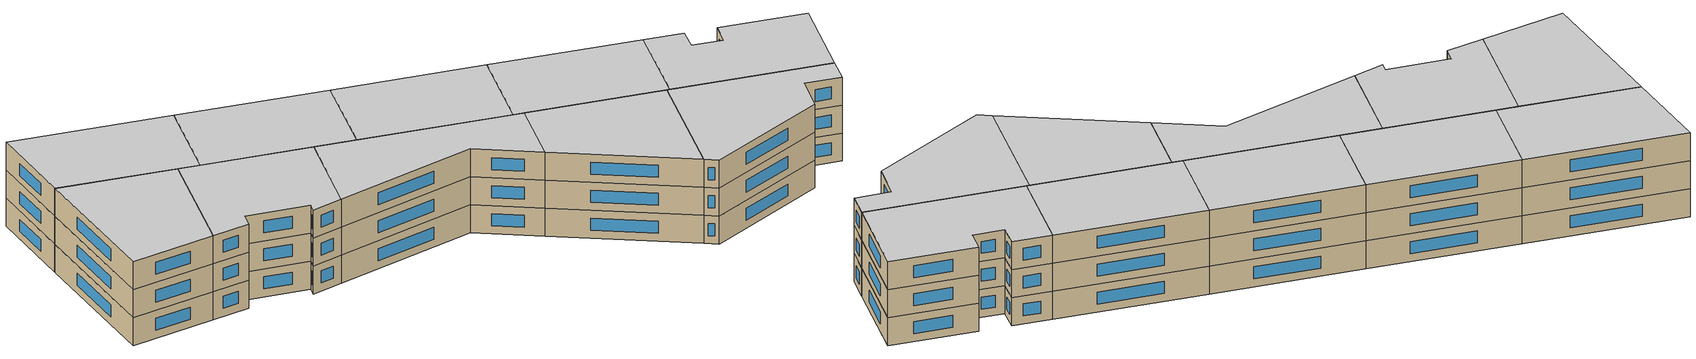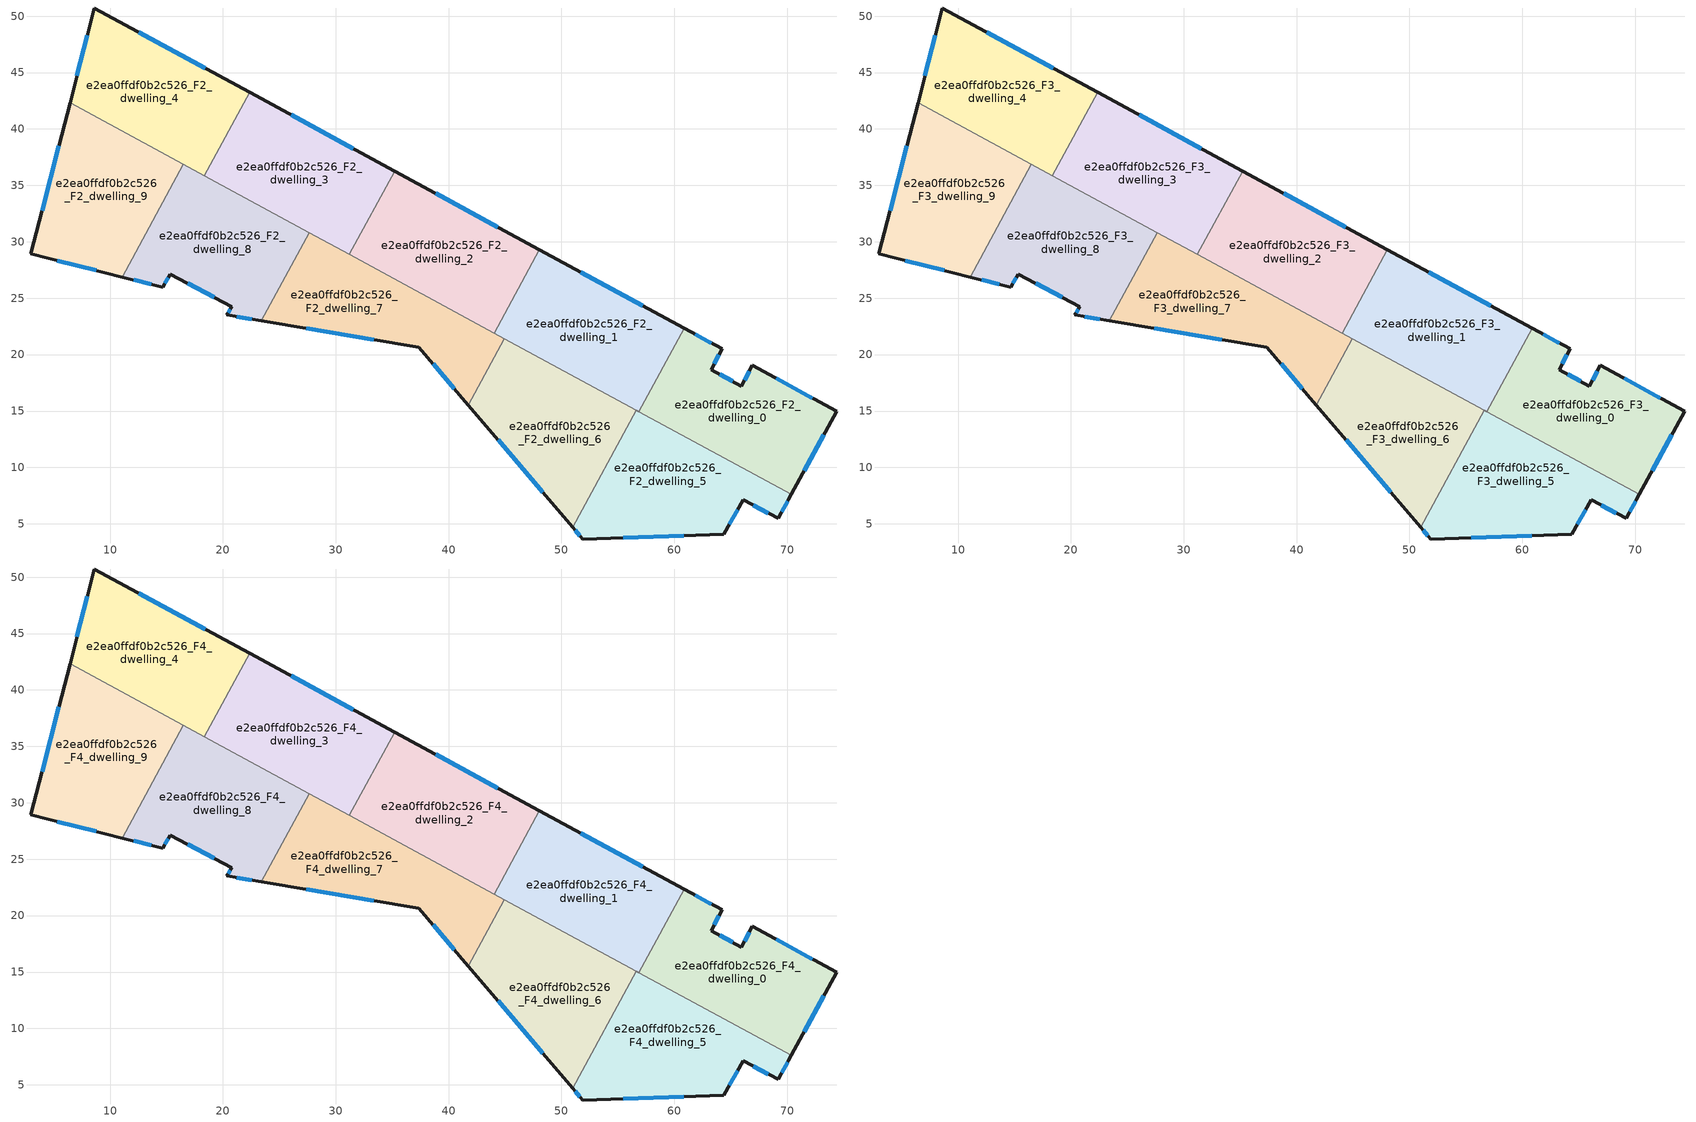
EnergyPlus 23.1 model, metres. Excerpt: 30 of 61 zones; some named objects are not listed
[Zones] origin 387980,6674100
e2ea0ffdf0b2c526_F2_dwelling_0
 floor to e2ea0ffdf0b2c526_F1_dwelling_0 (EU_floor_Construction): 74.39,14.99 70.37,7.6 56.87,14.94 60.88,22.33 64.25,20.5 63.28,18.66 65.96,17.2 66.93,19.04 z6
 wall outside (EU_wall_Construction): 70.37,7.6 74.39,14.99 66.93,19.04 65.96,17.2 63.28,18.66 64.25,20.5 60.88,22.33 z6:9
 wall to e2ea0ffdf0b2c526_F2_dwelling_1 (EU_wall_Construction): 60.88,22.33 56.87,14.94 z6:9
 wall to e2ea0ffdf0b2c526_F2_dwelling_5 (EU_wall_Construction): 56.87,14.94 70.37,7.6 z6:9
 window (EU_Window_Construction): 63.29,21.02 61.84,21.8 / 63.55,19.18 63.97,19.97 / 65.19,17.62 64.04,18.24 / 66.66,18.51 66.24,17.73 / 72.26,16.15 69.06,17.88 / 71.52,9.71 73.24,12.88 z6.86:8.14
e2ea0ffdf0b2c526_F2_dwelling_1
 floor to e2ea0ffdf0b2c526_F1_dwelling_1 (EU_floor_Construction): 60.88,22.33 56.87,14.94 44.03,21.91 48.04,29.3 z6
 wall outside (EU_wall_Construction): 60.88,22.33 48.04,29.3 z6:9
 wall to e2ea0ffdf0b2c526_F2_dwelling_2 (EU_wall_Construction): 48.04,29.3 44.03,21.91 z6:9
 wall to e2ea0ffdf0b2c526_F2_dwelling_6 (EU_wall_Construction): 44.95,21.41 56.62,15.08 z6:9
 wall to e2ea0ffdf0b2c526_F2_dwelling_5 (EU_wall_Construction): 56.62,15.07 56.87,14.94 z6:9
 wall to e2ea0ffdf0b2c526_F2_dwelling_7 (EU_wall_Construction): 44.03,21.91 44.95,21.41 z6:9
 window (EU_Window_Construction): 57.22,24.32 51.71,27.31 z6.86:8.14
e2ea0ffdf0b2c526_F2_dwelling_2
 floor to e2ea0ffdf0b2c526_F1_dwelling_2 (EU_floor_Construction): 48.04,29.3 44.03,21.91 31.19,28.89 35.21,36.27 z6
 wall outside (EU_wall_Construction): 48.04,29.3 35.21,36.27 z6:9
 wall to e2ea0ffdf0b2c526_F2_dwelling_3 (EU_wall_Construction): 35.21,36.27 31.19,28.89 z6:9
 wall to e2ea0ffdf0b2c526_F2_dwelling_7 (EU_wall_Construction): 31.19,28.89 44.03,21.91 z6:9
 window (EU_Window_Construction): 44.38,31.29 38.88,34.28 z6.86:8.14
e2ea0ffdf0b2c526_F2_dwelling_3
 floor to e2ea0ffdf0b2c526_F1_dwelling_3 (EU_floor_Construction): 35.21,36.27 31.19,28.89 18.36,35.86 22.37,43.25 z6
 wall outside (EU_wall_Construction): 35.21,36.27 22.37,43.25 z6:9
 wall to e2ea0ffdf0b2c526_F2_dwelling_4 (EU_wall_Construction): 22.37,43.25 18.36,35.86 z6:9
 wall to e2ea0ffdf0b2c526_F2_dwelling_8 (EU_wall_Construction): 18.36,35.86 27.66,30.81 z6:9
 wall to e2ea0ffdf0b2c526_F2_dwelling_7 (EU_wall_Construction): 27.66,30.81 31.19,28.89 z6:9
 window (EU_Window_Construction): 31.54,38.27 26.04,41.25 z6.86:8.14
e2ea0ffdf0b2c526_F2_dwelling_4
 floor to e2ea0ffdf0b2c526_F1_dwelling_4 (EU_floor_Construction): 22.37,43.25 18.36,35.86 6.44,42.33 8.61,50.72 z6
 wall outside (EU_wall_Construction): 22.37,43.25 8.61,50.72 6.44,42.33 z6:9
 wall to e2ea0ffdf0b2c526_F2_dwelling_9 (EU_wall_Construction): 6.44,42.33 16.5,36.87 z6:9
 wall to e2ea0ffdf0b2c526_F2_dwelling_8 (EU_wall_Construction): 16.5,36.87 18.36,35.86 z6:9
 window (EU_Window_Construction): 7.99,48.33 7.06,44.73 / 18.44,45.38 12.54,48.59 z6.86:8.14
e2ea0ffdf0b2c526_F2_dwelling_5
 floor to e2ea0ffdf0b2c526_F1_dwelling_5 (EU_floor_Construction): 70.37,7.6 69.22,5.47 66.1,7.14 64.4,4.07 51.89,3.65 50.99,4.71 56.62,15.08 z6
 wall outside (EU_wall_Construction): 50.99,4.71 51.89,3.65 64.4,4.07 66.1,7.14 69.22,5.47 70.37,7.6 z6:9
 wall to e2ea0ffdf0b2c526_F2_dwelling_6 (EU_wall_Construction): 56.62,15.08 50.99,4.71 z6:9
 window (EU_Window_Construction): 51.24,4.41 51.63,3.96 / 69.55,6.08 70.04,6.99 / 66.99,6.66 68.33,5.95 / 64.89,4.95 65.62,6.26 / 55.46,3.77 60.82,3.95 z6.86:8.14
e2ea0ffdf0b2c526_F2_dwelling_6
 floor to e2ea0ffdf0b2c526_F1_dwelling_6 (EU_floor_Construction): 56.62,15.08 50.99,4.71 41.75,15.52 44.95,21.41 z6
 wall outside (EU_wall_Construction): 41.75,15.52 50.99,4.71 z6:9
 wall to e2ea0ffdf0b2c526_F2_dwelling_7 (EU_wall_Construction): 44.95,21.41 41.75,15.52 z6:9
 window (EU_Window_Construction): 44.39,12.43 48.35,7.8 z6.86:8.14
e2ea0ffdf0b2c526_F2_dwelling_7
 floor to e2ea0ffdf0b2c526_F1_dwelling_7 (EU_floor_Construction): 44.95,21.41 41.75,15.52 37.37,20.65 23.42,23 27.66,30.81 z6
 wall outside (EU_wall_Construction): 23.42,23 37.37,20.65 41.75,15.52 z6:9
 wall to e2ea0ffdf0b2c526_F2_dwelling_8 (EU_wall_Construction): 27.66,30.81 23.42,23 z6:9
 window (EU_Window_Construction): 38.62,19.18 40.5,16.98 / 27.4,22.33 33.38,21.32 z6.86:8.14
e2ea0ffdf0b2c526_F2_dwelling_8
 floor to e2ea0ffdf0b2c526_F1_dwelling_8 (EU_floor_Construction): 27.66,30.81 23.42,23 20.34,23.51 20.79,24.23 15.33,27.14 14.64,25.98 11.07,26.88 16.5,36.87 z6
 wall outside (EU_wall_Construction): 11.07,26.88 14.64,25.98 15.33,27.14 20.79,24.23 20.34,23.51 23.42,23 z6:9
 wall to e2ea0ffdf0b2c526_F2_dwelling_9 (EU_wall_Construction): 16.5,36.87 11.07,26.88 z6:9
 window (EU_Window_Construction): 14.84,26.31 15.13,26.81 / 12.09,26.62 13.62,26.23 / 21.22,23.36 22.54,23.14 / 20.66,24.02 20.47,23.72 / 16.89,26.31 19.23,25.06 z6.86:8.14
e2ea0ffdf0b2c526_F2_dwelling_9
 floor to e2ea0ffdf0b2c526_F1_dwelling_9 (EU_floor_Construction): 16.5,36.87 11.07,26.88 2.98,28.92 6.44,42.33 z6
 wall outside (EU_wall_Construction): 6.44,42.33 2.98,28.92 11.07,26.88 z6:9
 window (EU_Window_Construction): 5.29,28.34 8.76,27.46 / 5.45,38.5 3.97,32.75 z6.86:8.14
e2ea0ffdf0b2c526_F3_dwelling_0
 floor to e2ea0ffdf0b2c526_F2_dwelling_0 (EU_floor_Construction): 74.39,14.99 70.37,7.6 56.87,14.94 60.88,22.33 64.25,20.5 63.28,18.66 65.96,17.2 66.93,19.04 z9
 wall outside (EU_wall_Construction): 70.37,7.6 74.39,14.99 66.93,19.04 65.96,17.2 63.28,18.66 64.25,20.5 60.88,22.33 z9:12
 wall to e2ea0ffdf0b2c526_F3_dwelling_1 (EU_wall_Construction): 60.88,22.33 56.87,14.94 z9:12
 wall to e2ea0ffdf0b2c526_F3_dwelling_5 (EU_wall_Construction): 56.87,14.94 70.37,7.6 z9:12
 window (EU_Window_Construction): 63.29,21.02 61.84,21.8 / 63.55,19.18 63.97,19.97 / 65.19,17.62 64.04,18.24 / 66.66,18.51 66.24,17.73 / 72.26,16.15 69.06,17.88 / 71.52,9.71 73.24,12.88 z9.86:11.14
e2ea0ffdf0b2c526_F3_dwelling_1
 floor to e2ea0ffdf0b2c526_F2_dwelling_1 (EU_floor_Construction): 60.88,22.33 56.87,14.94 44.03,21.91 48.04,29.3 z9
 wall outside (EU_wall_Construction): 60.88,22.33 48.04,29.3 z9:12
 wall to e2ea0ffdf0b2c526_F3_dwelling_2 (EU_wall_Construction): 48.04,29.3 44.03,21.91 z9:12
 wall to e2ea0ffdf0b2c526_F3_dwelling_6 (EU_wall_Construction): 44.95,21.41 56.62,15.08 z9:12
 wall to e2ea0ffdf0b2c526_F3_dwelling_5 (EU_wall_Construction): 56.62,15.07 56.87,14.94 z9:12
 wall to e2ea0ffdf0b2c526_F3_dwelling_7 (EU_wall_Construction): 44.03,21.91 44.95,21.41 z9:12
 window (EU_Window_Construction): 57.22,24.32 51.71,27.31 z9.86:11.14
e2ea0ffdf0b2c526_F3_dwelling_2
 floor to e2ea0ffdf0b2c526_F2_dwelling_2 (EU_floor_Construction): 48.04,29.3 44.03,21.91 31.19,28.89 35.21,36.27 z9
 wall outside (EU_wall_Construction): 48.04,29.3 35.21,36.27 z9:12
 wall to e2ea0ffdf0b2c526_F3_dwelling_3 (EU_wall_Construction): 35.21,36.27 31.19,28.89 z9:12
 wall to e2ea0ffdf0b2c526_F3_dwelling_7 (EU_wall_Construction): 31.19,28.89 44.03,21.91 z9:12
 window (EU_Window_Construction): 44.38,31.29 38.88,34.28 z9.86:11.14
e2ea0ffdf0b2c526_F3_dwelling_3
 floor to e2ea0ffdf0b2c526_F2_dwelling_3 (EU_floor_Construction): 35.21,36.27 31.19,28.89 18.36,35.86 22.37,43.25 z9
 wall outside (EU_wall_Construction): 35.21,36.27 22.37,43.25 z9:12
 wall to e2ea0ffdf0b2c526_F3_dwelling_4 (EU_wall_Construction): 22.37,43.25 18.36,35.86 z9:12
 wall to e2ea0ffdf0b2c526_F3_dwelling_8 (EU_wall_Construction): 18.36,35.86 27.66,30.81 z9:12
 wall to e2ea0ffdf0b2c526_F3_dwelling_7 (EU_wall_Construction): 27.66,30.81 31.19,28.89 z9:12
 window (EU_Window_Construction): 31.54,38.27 26.04,41.25 z9.86:11.14
e2ea0ffdf0b2c526_F3_dwelling_4
 floor to e2ea0ffdf0b2c526_F2_dwelling_4 (EU_floor_Construction): 22.37,43.25 18.36,35.86 6.44,42.33 8.61,50.72 z9
 wall outside (EU_wall_Construction): 22.37,43.25 8.61,50.72 6.44,42.33 z9:12
 wall to e2ea0ffdf0b2c526_F3_dwelling_9 (EU_wall_Construction): 6.44,42.33 16.5,36.87 z9:12
 wall to e2ea0ffdf0b2c526_F3_dwelling_8 (EU_wall_Construction): 16.5,36.87 18.36,35.86 z9:12
 window (EU_Window_Construction): 7.99,48.33 7.06,44.73 / 18.44,45.38 12.54,48.59 z9.86:11.14
e2ea0ffdf0b2c526_F3_dwelling_5
 floor to e2ea0ffdf0b2c526_F2_dwelling_5 (EU_floor_Construction): 70.37,7.6 69.22,5.47 66.1,7.14 64.4,4.07 51.89,3.65 50.99,4.71 56.62,15.08 z9
 wall outside (EU_wall_Construction): 50.99,4.71 51.89,3.65 64.4,4.07 66.1,7.14 69.22,5.47 70.37,7.6 z9:12
 wall to e2ea0ffdf0b2c526_F3_dwelling_6 (EU_wall_Construction): 56.62,15.08 50.99,4.71 z9:12
 window (EU_Window_Construction): 51.24,4.41 51.63,3.96 / 69.55,6.08 70.04,6.99 / 66.99,6.66 68.33,5.95 / 64.89,4.95 65.62,6.26 / 55.46,3.77 60.82,3.95 z9.86:11.14
e2ea0ffdf0b2c526_F3_dwelling_6
 floor to e2ea0ffdf0b2c526_F2_dwelling_6 (EU_floor_Construction): 56.62,15.08 50.99,4.71 41.75,15.52 44.95,21.41 z9
 wall outside (EU_wall_Construction): 41.75,15.52 50.99,4.71 z9:12
 wall to e2ea0ffdf0b2c526_F3_dwelling_7 (EU_wall_Construction): 44.95,21.41 41.75,15.52 z9:12
 window (EU_Window_Construction): 44.39,12.43 48.35,7.8 z9.86:11.14
e2ea0ffdf0b2c526_F3_dwelling_7
 floor to e2ea0ffdf0b2c526_F2_dwelling_7 (EU_floor_Construction): 44.95,21.41 41.75,15.52 37.37,20.65 23.42,23 27.66,30.81 z9
 wall outside (EU_wall_Construction): 23.42,23 37.37,20.65 41.75,15.52 z9:12
 wall to e2ea0ffdf0b2c526_F3_dwelling_8 (EU_wall_Construction): 27.66,30.81 23.42,23 z9:12
 window (EU_Window_Construction): 38.62,19.18 40.5,16.98 / 27.4,22.33 33.38,21.32 z9.86:11.14
e2ea0ffdf0b2c526_F3_dwelling_8
 floor to e2ea0ffdf0b2c526_F2_dwelling_8 (EU_floor_Construction): 27.66,30.81 23.42,23 20.34,23.51 20.79,24.23 15.33,27.14 14.64,25.98 11.07,26.88 16.5,36.87 z9
 wall outside (EU_wall_Construction): 11.07,26.88 14.64,25.98 15.33,27.14 20.79,24.23 20.34,23.51 23.42,23 z9:12
 wall to e2ea0ffdf0b2c526_F3_dwelling_9 (EU_wall_Construction): 16.5,36.87 11.07,26.88 z9:12
 window (EU_Window_Construction): 14.84,26.31 15.13,26.81 / 12.09,26.62 13.62,26.23 / 21.22,23.36 22.54,23.14 / 20.66,24.02 20.47,23.72 / 16.89,26.31 19.23,25.06 z9.86:11.14
e2ea0ffdf0b2c526_F3_dwelling_9
 floor to e2ea0ffdf0b2c526_F2_dwelling_9 (EU_floor_Construction): 16.5,36.87 11.07,26.88 2.98,28.92 6.44,42.33 z9
 wall outside (EU_wall_Construction): 6.44,42.33 2.98,28.92 11.07,26.88 z9:12
 window (EU_Window_Construction): 5.29,28.34 8.76,27.46 / 5.45,38.5 3.97,32.75 z9.86:11.14
e2ea0ffdf0b2c526_F4_dwelling_0
 floor to e2ea0ffdf0b2c526_F3_dwelling_0 (EU_floor_Construction): 74.39,14.99 70.37,7.6 56.87,14.94 60.88,22.33 64.25,20.5 63.28,18.66 65.96,17.2 66.93,19.04 z12
 wall outside (EU_wall_Construction): 70.37,7.6 74.39,14.99 66.93,19.04 65.96,17.2 63.28,18.66 64.25,20.5 60.88,22.33 z12:15
 wall to e2ea0ffdf0b2c526_F4_dwelling_1 (EU_wall_Construction): 60.88,22.33 56.87,14.94 z12:15
 wall to e2ea0ffdf0b2c526_F4_dwelling_5 (EU_wall_Construction): 56.87,14.94 70.37,7.6 z12:15
 window (EU_Window_Construction): 63.29,21.02 61.84,21.8 / 63.55,19.18 63.97,19.97 / 65.19,17.62 64.04,18.24 / 66.66,18.51 66.24,17.73 / 72.26,16.15 69.06,17.88 / 71.52,9.71 73.24,12.88 z12.86:14.14
 ceiling to e2ea0ffdf0b2c526_F5_dwelling_0 (EU_floor_Construction): 70.37,7.6 74.39,14.99 66.93,19.04 65.96,17.2 63.28,18.66 64.25,20.5 60.88,22.33 56.87,14.94 z15
e2ea0ffdf0b2c526_F4_dwelling_1
 floor to e2ea0ffdf0b2c526_F3_dwelling_1 (EU_floor_Construction): 60.88,22.33 56.87,14.94 44.03,21.91 48.04,29.3 z12
 wall outside (EU_wall_Construction): 60.88,22.33 48.04,29.3 z12:15
 wall to e2ea0ffdf0b2c526_F4_dwelling_2 (EU_wall_Construction): 48.04,29.3 44.03,21.91 z12:15
 wall to e2ea0ffdf0b2c526_F4_dwelling_6 (EU_wall_Construction): 44.95,21.41 56.62,15.08 z12:15
 wall to e2ea0ffdf0b2c526_F4_dwelling_5 (EU_wall_Construction): 56.62,15.07 56.87,14.94 z12:15
 wall to e2ea0ffdf0b2c526_F4_dwelling_7 (EU_wall_Construction): 44.03,21.91 44.95,21.41 z12:15
 window (EU_Window_Construction): 57.22,24.32 51.71,27.31 z12.86:14.14
 ceiling to e2ea0ffdf0b2c526_F5_dwelling_1 (EU_floor_Construction): 56.87,14.94 60.88,22.33 48.04,29.3 44.03,21.91 z15
e2ea0ffdf0b2c526_F4_dwelling_2
 floor to e2ea0ffdf0b2c526_F3_dwelling_2 (EU_floor_Construction): 48.04,29.3 44.03,21.91 31.19,28.89 35.21,36.27 z12
 wall outside (EU_wall_Construction): 48.04,29.3 35.21,36.27 z12:15
 wall to e2ea0ffdf0b2c526_F4_dwelling_3 (EU_wall_Construction): 35.21,36.27 31.19,28.89 z12:15
 wall to e2ea0ffdf0b2c526_F4_dwelling_7 (EU_wall_Construction): 31.19,28.89 44.03,21.91 z12:15
 window (EU_Window_Construction): 44.38,31.29 38.88,34.28 z12.86:14.14
 ceiling to e2ea0ffdf0b2c526_F5_dwelling_2 (EU_floor_Construction): 44.03,21.91 48.04,29.3 35.21,36.27 31.19,28.89 z15
e2ea0ffdf0b2c526_F4_dwelling_3
 floor to e2ea0ffdf0b2c526_F3_dwelling_3 (EU_floor_Construction): 35.21,36.27 31.19,28.89 18.36,35.86 22.37,43.25 z12
 wall outside (EU_wall_Construction): 35.21,36.27 22.37,43.25 z12:15
 wall to e2ea0ffdf0b2c526_F4_dwelling_4 (EU_wall_Construction): 22.37,43.25 18.36,35.86 z12:15
 wall to e2ea0ffdf0b2c526_F4_dwelling_8 (EU_wall_Construction): 18.36,35.86 27.66,30.81 z12:15
 wall to e2ea0ffdf0b2c526_F4_dwelling_7 (EU_wall_Construction): 27.66,30.81 31.19,28.89 z12:15
 window (EU_Window_Construction): 31.54,38.27 26.04,41.25 z12.86:14.14
 ceiling to e2ea0ffdf0b2c526_F5_dwelling_3 (EU_floor_Construction): 31.19,28.89 35.21,36.27 22.37,43.25 18.36,35.86 z15
e2ea0ffdf0b2c526_F4_dwelling_4
 floor to e2ea0ffdf0b2c526_F3_dwelling_4 (EU_floor_Construction): 22.37,43.25 18.36,35.86 6.44,42.33 8.61,50.72 z12
 wall outside (EU_wall_Construction): 22.37,43.25 8.61,50.72 6.44,42.33 z12:15
 wall to e2ea0ffdf0b2c526_F4_dwelling_9 (EU_wall_Construction): 6.44,42.33 16.5,36.87 z12:15
 wall to e2ea0ffdf0b2c526_F4_dwelling_8 (EU_wall_Construction): 16.5,36.87 18.36,35.86 z12:15
 window (EU_Window_Construction): 7.99,48.33 7.06,44.73 / 18.44,45.38 12.54,48.59 z12.86:14.14
 ceiling to e2ea0ffdf0b2c526_F5_dwelling_4 (EU_floor_Construction): 18.36,35.86 22.37,43.25 8.61,50.72 6.44,42.33 z15
e2ea0ffdf0b2c526_F4_dwelling_5
 floor to e2ea0ffdf0b2c526_F3_dwelling_5 (EU_floor_Construction): 70.37,7.6 69.22,5.47 66.1,7.14 64.4,4.07 51.89,3.65 50.99,4.71 56.62,15.08 z12
 wall outside (EU_wall_Construction): 50.99,4.71 51.89,3.65 64.4,4.07 66.1,7.14 69.22,5.47 70.37,7.6 z12:15
 wall to e2ea0ffdf0b2c526_F4_dwelling_6 (EU_wall_Construction): 56.62,15.08 50.99,4.71 z12:15
 window (EU_Window_Construction): 51.24,4.41 51.63,3.96 / 69.55,6.08 70.04,6.99 / 66.99,6.66 68.33,5.95 / 64.89,4.95 65.62,6.26 / 55.46,3.77 60.82,3.95 z12.86:14.14
 ceiling to e2ea0ffdf0b2c526_F5_dwelling_5 (EU_floor_Construction): 69.22,5.47 70.37,7.6 56.62,15.08 50.99,4.71 51.89,3.65 64.4,4.07 66.1,7.14 z15
e2ea0ffdf0b2c526_F4_dwelling_6
 floor to e2ea0ffdf0b2c526_F3_dwelling_6 (EU_floor_Construction): 56.62,15.08 50.99,4.71 41.75,15.52 44.95,21.41 z12
 wall outside (EU_wall_Construction): 41.75,15.52 50.99,4.71 z12:15
 wall to e2ea0ffdf0b2c526_F4_dwelling_7 (EU_wall_Construction): 44.95,21.41 41.75,15.52 z12:15
 window (EU_Window_Construction): 44.39,12.43 48.35,7.8 z12.86:14.14
 ceiling to e2ea0ffdf0b2c526_F5_dwelling_6 (EU_floor_Construction): 50.99,4.71 56.62,15.08 44.95,21.41 41.75,15.52 z15
e2ea0ffdf0b2c526_F4_dwelling_7
 floor to e2ea0ffdf0b2c526_F3_dwelling_7 (EU_floor_Construction): 44.95,21.41 41.75,15.52 37.37,20.65 23.42,23 27.66,30.81 z12
 wall outside (EU_wall_Construction): 23.42,23 37.37,20.65 41.75,15.52 z12:15
 wall to e2ea0ffdf0b2c526_F4_dwelling_8 (EU_wall_Construction): 27.66,30.81 23.42,23 z12:15
 window (EU_Window_Construction): 38.62,19.18 40.5,16.98 / 27.4,22.33 33.38,21.32 z12.86:14.14
 ceiling to e2ea0ffdf0b2c526_F5_dwelling_7 (EU_floor_Construction): 41.75,15.52 44.95,21.41 27.66,30.81 23.42,23 37.37,20.65 z15
e2ea0ffdf0b2c526_F4_dwelling_8
 floor to e2ea0ffdf0b2c526_F3_dwelling_8 (EU_floor_Construction): 27.66,30.81 23.42,23 20.34,23.51 20.79,24.23 15.33,27.14 14.64,25.98 11.07,26.88 16.5,36.87 z12
 wall outside (EU_wall_Construction): 11.07,26.88 14.64,25.98 15.33,27.14 20.79,24.23 20.34,23.51 23.42,23 z12:15
 wall to e2ea0ffdf0b2c526_F4_dwelling_9 (EU_wall_Construction): 16.5,36.87 11.07,26.88 z12:15
 window (EU_Window_Construction): 14.84,26.31 15.13,26.81 / 12.09,26.62 13.62,26.23 / 21.22,23.36 22.54,23.14 / 20.66,24.02 20.47,23.72 / 16.89,26.31 19.23,25.06 z12.86:14.14
 ceiling to e2ea0ffdf0b2c526_F5_dwelling_8 (EU_floor_Construction): 23.42,23 27.66,30.81 16.5,36.87 11.07,26.88 14.64,25.98 15.33,27.14 20.79,24.23 20.34,23.51 z15
e2ea0ffdf0b2c526_F4_dwelling_9
 floor to e2ea0ffdf0b2c526_F3_dwelling_9 (EU_floor_Construction): 16.5,36.87 11.07,26.88 2.98,28.92 6.44,42.33 z12
 wall outside (EU_wall_Construction): 6.44,42.33 2.98,28.92 11.07,26.88 z12:15
 window (EU_Window_Construction): 5.29,28.34 8.76,27.46 / 5.45,38.5 3.97,32.75 z12.86:14.14
 ceiling to e2ea0ffdf0b2c526_F5_dwelling_9 (EU_floor_Construction): 11.07,26.88 16.5,36.87 6.44,42.33 2.98,28.92 z15
[Building]
EU S2 Campaign: North Axis=0; Terrain=City; Solar Distribution=FullExterior
[Site:Location]
Helsinki-Vantaa.AP: Latitude=60.317; Longitude=24.963; Time Zone=2; Elevation=54.6
[SizingPeriod:WeatherFileDays]
AnnualSizingPeriod: Begin Month=1; Begin Day of Month=1; End Month=12; End Day of Month=31; Day of Week for Start Day=Monday; Use Weather File Daylight Saving Period=No; Use Weather File Rain and Snow Indicators=No
[MATERIAL]
EU_InternalMass_Material: Roughness=MediumRough; Thickness=0.1; Conductivity=1; Density=1800; Specific Heat=900; Thermal Absorptance=0.9; Solar Absorptance=0.7; Visible Absorptance=0.7
[MATERIAL:NOMASS] Roughness=MediumRough; Thermal Absorptance=0.9; Solar Absorptance=0.7; Visible Absorptance=0.7
Name | Thermal Resistance
EU_wall_NoMass | 5.91765
EU_floor_NoMass | 6.2875
[WINDOWMATERIAL:SIMPLEGLAZINGSYSTEM]
EU_Window_SimpleGlazing: UFactor=0.994035; Solar Heat Gain Coefficient=0.7; Visible Transmittance=0.7
[CONSTRUCTION]
EU_wall_Construction: EU_wall_NoMass
EU_floor_Construction: EU_floor_NoMass
EU_Window_Construction: EU_Window_SimpleGlazing
EU_InternalMass_Construction: EU_InternalMass_Material
[ZONE] Type=1; Multiplier=1; Ceiling Height=autocalculate; Floor Area=autocalculate; Part of Total Floor Area=Yes
Name | Volume
e2ea0ffdf0b2c526_F2_dwelling_0; e2ea0ffdf0b2c526_F3_dwelling_0; e2ea0ffdf0b2c526_F4_dwelling_0 | 368.466
e2ea0ffdf0b2c526_F2_dwelling_1; e2ea0ffdf0b2c526_F3_dwelling_1; e2ea0ffdf0b2c526_F4_dwelling_1 | 368.485
e2ea0ffdf0b2c526_F2_dwelling_2; e2ea0ffdf0b2c526_F3_dwelling_2; e2ea0ffdf0b2c526_F4_dwelling_2; e2ea0ffdf0b2c526_F2_dwelling_3; e2ea0ffdf0b2c526_F3_dwelling_3; e2ea0ffdf0b2c526_F4_dwelling_3; e2ea0ffdf0b2c526_F2_dwelling_9; e2ea0ffdf0b2c526_F3_dwelling_9; e2ea0ffdf0b2c526_F4_dwelling_9 | 368.464
e2ea0ffdf0b2c526_F2_dwelling_4; e2ea0ffdf0b2c526_F3_dwelling_4; e2ea0ffdf0b2c526_F4_dwelling_4 | 368.467
e2ea0ffdf0b2c526_F2_dwelling_5; e2ea0ffdf0b2c526_F3_dwelling_5; e2ea0ffdf0b2c526_F4_dwelling_5 | 368.454
e2ea0ffdf0b2c526_F2_dwelling_6; e2ea0ffdf0b2c526_F3_dwelling_6; e2ea0ffdf0b2c526_F4_dwelling_6 | 368.441
e2ea0ffdf0b2c526_F2_dwelling_7; e2ea0ffdf0b2c526_F3_dwelling_7; e2ea0ffdf0b2c526_F4_dwelling_7 | 368.453
e2ea0ffdf0b2c526_F2_dwelling_8; e2ea0ffdf0b2c526_F3_dwelling_8; e2ea0ffdf0b2c526_F4_dwelling_8 | 368.457
[INTERNALMASS] Construction=EU_InternalMass_Construction
Name | Zone or ZoneList | Surface Area
e2ea0ffdf0b2c526_F2_dwelling_0_EU_InternalMass | e2ea0ffdf0b2c526_F2_dwelling_0 | 122.822
e2ea0ffdf0b2c526_F2_dwelling_1_EU_InternalMass | e2ea0ffdf0b2c526_F2_dwelling_1 | 122.828
e2ea0ffdf0b2c526_F2_dwelling_2_EU_InternalMass | e2ea0ffdf0b2c526_F2_dwelling_2 | 122.821
e2ea0ffdf0b2c526_F2_dwelling_3_EU_InternalMass | e2ea0ffdf0b2c526_F2_dwelling_3 | 122.821
e2ea0ffdf0b2c526_F2_dwelling_4_EU_InternalMass | e2ea0ffdf0b2c526_F2_dwelling_4 | 122.822
e2ea0ffdf0b2c526_F2_dwelling_5_EU_InternalMass | e2ea0ffdf0b2c526_F2_dwelling_5 | 122.818
e2ea0ffdf0b2c526_F2_dwelling_6_EU_InternalMass | e2ea0ffdf0b2c526_F2_dwelling_6 | 122.814
e2ea0ffdf0b2c526_F2_dwelling_7_EU_InternalMass | e2ea0ffdf0b2c526_F2_dwelling_7 | 122.817
e2ea0ffdf0b2c526_F2_dwelling_8_EU_InternalMass | e2ea0ffdf0b2c526_F2_dwelling_8 | 122.819
e2ea0ffdf0b2c526_F2_dwelling_9_EU_InternalMass | e2ea0ffdf0b2c526_F2_dwelling_9 | 122.821
e2ea0ffdf0b2c526_F3_dwelling_0_EU_InternalMass | e2ea0ffdf0b2c526_F3_dwelling_0 | 122.822
e2ea0ffdf0b2c526_F3_dwelling_1_EU_InternalMass | e2ea0ffdf0b2c526_F3_dwelling_1 | 122.828
e2ea0ffdf0b2c526_F3_dwelling_2_EU_InternalMass | e2ea0ffdf0b2c526_F3_dwelling_2 | 122.821
e2ea0ffdf0b2c526_F3_dwelling_3_EU_InternalMass | e2ea0ffdf0b2c526_F3_dwelling_3 | 122.821
e2ea0ffdf0b2c526_F3_dwelling_4_EU_InternalMass | e2ea0ffdf0b2c526_F3_dwelling_4 | 122.822
e2ea0ffdf0b2c526_F3_dwelling_5_EU_InternalMass | e2ea0ffdf0b2c526_F3_dwelling_5 | 122.818
e2ea0ffdf0b2c526_F3_dwelling_6_EU_InternalMass | e2ea0ffdf0b2c526_F3_dwelling_6 | 122.814
e2ea0ffdf0b2c526_F3_dwelling_7_EU_InternalMass | e2ea0ffdf0b2c526_F3_dwelling_7 | 122.817
e2ea0ffdf0b2c526_F3_dwelling_8_EU_InternalMass | e2ea0ffdf0b2c526_F3_dwelling_8 | 122.819
e2ea0ffdf0b2c526_F3_dwelling_9_EU_InternalMass | e2ea0ffdf0b2c526_F3_dwelling_9 | 122.821
e2ea0ffdf0b2c526_F4_dwelling_0_EU_InternalMass | e2ea0ffdf0b2c526_F4_dwelling_0 | 122.822
e2ea0ffdf0b2c526_F4_dwelling_1_EU_InternalMass | e2ea0ffdf0b2c526_F4_dwelling_1 | 122.828
e2ea0ffdf0b2c526_F4_dwelling_2_EU_InternalMass | e2ea0ffdf0b2c526_F4_dwelling_2 | 122.821
e2ea0ffdf0b2c526_F4_dwelling_3_EU_InternalMass | e2ea0ffdf0b2c526_F4_dwelling_3 | 122.821
e2ea0ffdf0b2c526_F4_dwelling_4_EU_InternalMass | e2ea0ffdf0b2c526_F4_dwelling_4 | 122.822
e2ea0ffdf0b2c526_F4_dwelling_5_EU_InternalMass | e2ea0ffdf0b2c526_F4_dwelling_5 | 122.818
e2ea0ffdf0b2c526_F4_dwelling_6_EU_InternalMass | e2ea0ffdf0b2c526_F4_dwelling_6 | 122.814
e2ea0ffdf0b2c526_F4_dwelling_7_EU_InternalMass | e2ea0ffdf0b2c526_F4_dwelling_7 | 122.817
e2ea0ffdf0b2c526_F4_dwelling_8_EU_InternalMass | e2ea0ffdf0b2c526_F4_dwelling_8 | 122.819
e2ea0ffdf0b2c526_F4_dwelling_9_EU_InternalMass | e2ea0ffdf0b2c526_F4_dwelling_9 | 122.821
[OTHEREQUIPMENT] Fuel Type=Electricity; Design Level Calculation Method=Watts/Area; Power per Zone Floor Area=1; Fraction Latent=0; Fraction Radiant=0; Fraction Lost=0; Carbon Dioxide Generation Rate=0; EndUse Subcategory=EU_Step8_InternalGains
Name | Zone or ZoneList or Space or SpaceList | Schedule
EU_Step8_InternalGain_e2ea0ffdf0b2c526_F2_dwelling_0_f000 | e2ea0ffdf0b2c526_F2_dwelling_0 | EU_Step8_GainSchedule_e2ea0ffdf0b2c526_F2_dwelling_0_f000
EU_Step8_InternalGain_e2ea0ffdf0b2c526_F2_dwelling_1_f000 | e2ea0ffdf0b2c526_F2_dwelling_1 | EU_Step8_GainSchedule_e2ea0ffdf0b2c526_F2_dwelling_1_f000
EU_Step8_InternalGain_e2ea0ffdf0b2c526_F2_dwelling_2_f000 | e2ea0ffdf0b2c526_F2_dwelling_2 | EU_Step8_GainSchedule_e2ea0ffdf0b2c526_F2_dwelling_2_f000
EU_Step8_InternalGain_e2ea0ffdf0b2c526_F2_dwelling_3_f000 | e2ea0ffdf0b2c526_F2_dwelling_3 | EU_Step8_GainSchedule_e2ea0ffdf0b2c526_F2_dwelling_3_f000
EU_Step8_InternalGain_e2ea0ffdf0b2c526_F2_dwelling_4_f000 | e2ea0ffdf0b2c526_F2_dwelling_4 | EU_Step8_GainSchedule_e2ea0ffdf0b2c526_F2_dwelling_4_f000
EU_Step8_InternalGain_e2ea0ffdf0b2c526_F2_dwelling_5_f000 | e2ea0ffdf0b2c526_F2_dwelling_5 | EU_Step8_GainSchedule_e2ea0ffdf0b2c526_F2_dwelling_5_f000
EU_Step8_InternalGain_e2ea0ffdf0b2c526_F2_dwelling_6_f000 | e2ea0ffdf0b2c526_F2_dwelling_6 | EU_Step8_GainSchedule_e2ea0ffdf0b2c526_F2_dwelling_6_f000
EU_Step8_InternalGain_e2ea0ffdf0b2c526_F2_dwelling_7_f000 | e2ea0ffdf0b2c526_F2_dwelling_7 | EU_Step8_GainSchedule_e2ea0ffdf0b2c526_F2_dwelling_7_f000
EU_Step8_InternalGain_e2ea0ffdf0b2c526_F2_dwelling_8_f000 | e2ea0ffdf0b2c526_F2_dwelling_8 | EU_Step8_GainSchedule_e2ea0ffdf0b2c526_F2_dwelling_8_f000
EU_Step8_InternalGain_e2ea0ffdf0b2c526_F2_dwelling_9_f000 | e2ea0ffdf0b2c526_F2_dwelling_9 | EU_Step8_GainSchedule_e2ea0ffdf0b2c526_F2_dwelling_9_f000
EU_Step8_InternalGain_e2ea0ffdf0b2c526_F3_dwelling_0_f000 | e2ea0ffdf0b2c526_F3_dwelling_0 | EU_Step8_GainSchedule_e2ea0ffdf0b2c526_F3_dwelling_0_f000
EU_Step8_InternalGain_e2ea0ffdf0b2c526_F3_dwelling_1_f000 | e2ea0ffdf0b2c526_F3_dwelling_1 | EU_Step8_GainSchedule_e2ea0ffdf0b2c526_F3_dwelling_1_f000
EU_Step8_InternalGain_e2ea0ffdf0b2c526_F3_dwelling_2_f000 | e2ea0ffdf0b2c526_F3_dwelling_2 | EU_Step8_GainSchedule_e2ea0ffdf0b2c526_F3_dwelling_2_f000
EU_Step8_InternalGain_e2ea0ffdf0b2c526_F3_dwelling_3_f000 | e2ea0ffdf0b2c526_F3_dwelling_3 | EU_Step8_GainSchedule_e2ea0ffdf0b2c526_F3_dwelling_3_f000
EU_Step8_InternalGain_e2ea0ffdf0b2c526_F3_dwelling_4_f000 | e2ea0ffdf0b2c526_F3_dwelling_4 | EU_Step8_GainSchedule_e2ea0ffdf0b2c526_F3_dwelling_4_f000
EU_Step8_InternalGain_e2ea0ffdf0b2c526_F3_dwelling_5_f000 | e2ea0ffdf0b2c526_F3_dwelling_5 | EU_Step8_GainSchedule_e2ea0ffdf0b2c526_F3_dwelling_5_f000
EU_Step8_InternalGain_e2ea0ffdf0b2c526_F3_dwelling_6_f000 | e2ea0ffdf0b2c526_F3_dwelling_6 | EU_Step8_GainSchedule_e2ea0ffdf0b2c526_F3_dwelling_6_f000
EU_Step8_InternalGain_e2ea0ffdf0b2c526_F3_dwelling_7_f000 | e2ea0ffdf0b2c526_F3_dwelling_7 | EU_Step8_GainSchedule_e2ea0ffdf0b2c526_F3_dwelling_7_f000
EU_Step8_InternalGain_e2ea0ffdf0b2c526_F3_dwelling_8_f000 | e2ea0ffdf0b2c526_F3_dwelling_8 | EU_Step8_GainSchedule_e2ea0ffdf0b2c526_F3_dwelling_8_f000
EU_Step8_InternalGain_e2ea0ffdf0b2c526_F3_dwelling_9_f000 | e2ea0ffdf0b2c526_F3_dwelling_9 | EU_Step8_GainSchedule_e2ea0ffdf0b2c526_F3_dwelling_9_f000
EU_Step8_InternalGain_e2ea0ffdf0b2c526_F4_dwelling_0_f000 | e2ea0ffdf0b2c526_F4_dwelling_0 | EU_Step8_GainSchedule_e2ea0ffdf0b2c526_F4_dwelling_0_f000
EU_Step8_InternalGain_e2ea0ffdf0b2c526_F4_dwelling_1_f000 | e2ea0ffdf0b2c526_F4_dwelling_1 | EU_Step8_GainSchedule_e2ea0ffdf0b2c526_F4_dwelling_1_f000
EU_Step8_InternalGain_e2ea0ffdf0b2c526_F4_dwelling_2_f000 | e2ea0ffdf0b2c526_F4_dwelling_2 | EU_Step8_GainSchedule_e2ea0ffdf0b2c526_F4_dwelling_2_f000
EU_Step8_InternalGain_e2ea0ffdf0b2c526_F4_dwelling_3_f000 | e2ea0ffdf0b2c526_F4_dwelling_3 | EU_Step8_GainSchedule_e2ea0ffdf0b2c526_F4_dwelling_3_f000
EU_Step8_InternalGain_e2ea0ffdf0b2c526_F4_dwelling_4_f000 | e2ea0ffdf0b2c526_F4_dwelling_4 | EU_Step8_GainSchedule_e2ea0ffdf0b2c526_F4_dwelling_4_f000
EU_Step8_InternalGain_e2ea0ffdf0b2c526_F4_dwelling_5_f000 | e2ea0ffdf0b2c526_F4_dwelling_5 | EU_Step8_GainSchedule_e2ea0ffdf0b2c526_F4_dwelling_5_f000
EU_Step8_InternalGain_e2ea0ffdf0b2c526_F4_dwelling_6_f000 | e2ea0ffdf0b2c526_F4_dwelling_6 | EU_Step8_GainSchedule_e2ea0ffdf0b2c526_F4_dwelling_6_f000
EU_Step8_InternalGain_e2ea0ffdf0b2c526_F4_dwelling_7_f000 | e2ea0ffdf0b2c526_F4_dwelling_7 | EU_Step8_GainSchedule_e2ea0ffdf0b2c526_F4_dwelling_7_f000
EU_Step8_InternalGain_e2ea0ffdf0b2c526_F4_dwelling_8_f000 | e2ea0ffdf0b2c526_F4_dwelling_8 | EU_Step8_GainSchedule_e2ea0ffdf0b2c526_F4_dwelling_8_f000
EU_Step8_InternalGain_e2ea0ffdf0b2c526_F4_dwelling_9_f000 | e2ea0ffdf0b2c526_F4_dwelling_9 | EU_Step8_GainSchedule_e2ea0ffdf0b2c526_F4_dwelling_9_f000
[ZONEVENTILATION:DESIGNFLOWRATE] Schedule=EU_AlwaysOn; Design Flow Rate Calculation Method=AirChanges/Hour; Air Changes per Hour=0.596421; Ventilation Type=Natural; Fan Pressure Rise=0; Fan Total Efficiency=1; Constant Term Coefficient=1; Temperature Term Coefficient=0; Velocity Term Coefficient=0; Velocity Squared Term Coefficient=0; Minimum Indoor Temperature=-100; Maximum Indoor Temperature=100; Delta Temperature=-100; Minimum Outdoor Temperature=-100; Maximum Outdoor Temperature=100; Maximum Wind Speed=40
Name | Zone or ZoneList or Space or SpaceList
EU_ConstantAir_e2ea0ffdf0b2c526_F2_dwelling_0 | e2ea0ffdf0b2c526_F2_dwelling_0
EU_ConstantAir_e2ea0ffdf0b2c526_F2_dwelling_1 | e2ea0ffdf0b2c526_F2_dwelling_1
EU_ConstantAir_e2ea0ffdf0b2c526_F2_dwelling_2 | e2ea0ffdf0b2c526_F2_dwelling_2
EU_ConstantAir_e2ea0ffdf0b2c526_F2_dwelling_3 | e2ea0ffdf0b2c526_F2_dwelling_3
EU_ConstantAir_e2ea0ffdf0b2c526_F2_dwelling_4 | e2ea0ffdf0b2c526_F2_dwelling_4
EU_ConstantAir_e2ea0ffdf0b2c526_F2_dwelling_5 | e2ea0ffdf0b2c526_F2_dwelling_5
EU_ConstantAir_e2ea0ffdf0b2c526_F2_dwelling_6 | e2ea0ffdf0b2c526_F2_dwelling_6
EU_ConstantAir_e2ea0ffdf0b2c526_F2_dwelling_7 | e2ea0ffdf0b2c526_F2_dwelling_7
EU_ConstantAir_e2ea0ffdf0b2c526_F2_dwelling_8 | e2ea0ffdf0b2c526_F2_dwelling_8
EU_ConstantAir_e2ea0ffdf0b2c526_F2_dwelling_9 | e2ea0ffdf0b2c526_F2_dwelling_9
EU_ConstantAir_e2ea0ffdf0b2c526_F3_dwelling_0 | e2ea0ffdf0b2c526_F3_dwelling_0
EU_ConstantAir_e2ea0ffdf0b2c526_F3_dwelling_1 | e2ea0ffdf0b2c526_F3_dwelling_1
EU_ConstantAir_e2ea0ffdf0b2c526_F3_dwelling_2 | e2ea0ffdf0b2c526_F3_dwelling_2
EU_ConstantAir_e2ea0ffdf0b2c526_F3_dwelling_3 | e2ea0ffdf0b2c526_F3_dwelling_3
EU_ConstantAir_e2ea0ffdf0b2c526_F3_dwelling_4 | e2ea0ffdf0b2c526_F3_dwelling_4
EU_ConstantAir_e2ea0ffdf0b2c526_F3_dwelling_5 | e2ea0ffdf0b2c526_F3_dwelling_5
EU_ConstantAir_e2ea0ffdf0b2c526_F3_dwelling_6 | e2ea0ffdf0b2c526_F3_dwelling_6
EU_ConstantAir_e2ea0ffdf0b2c526_F3_dwelling_7 | e2ea0ffdf0b2c526_F3_dwelling_7
EU_ConstantAir_e2ea0ffdf0b2c526_F3_dwelling_8 | e2ea0ffdf0b2c526_F3_dwelling_8
EU_ConstantAir_e2ea0ffdf0b2c526_F3_dwelling_9 | e2ea0ffdf0b2c526_F3_dwelling_9
EU_ConstantAir_e2ea0ffdf0b2c526_F4_dwelling_0 | e2ea0ffdf0b2c526_F4_dwelling_0
EU_ConstantAir_e2ea0ffdf0b2c526_F4_dwelling_1 | e2ea0ffdf0b2c526_F4_dwelling_1
EU_ConstantAir_e2ea0ffdf0b2c526_F4_dwelling_2 | e2ea0ffdf0b2c526_F4_dwelling_2
EU_ConstantAir_e2ea0ffdf0b2c526_F4_dwelling_3 | e2ea0ffdf0b2c526_F4_dwelling_3
EU_ConstantAir_e2ea0ffdf0b2c526_F4_dwelling_4 | e2ea0ffdf0b2c526_F4_dwelling_4
EU_ConstantAir_e2ea0ffdf0b2c526_F4_dwelling_5 | e2ea0ffdf0b2c526_F4_dwelling_5
EU_ConstantAir_e2ea0ffdf0b2c526_F4_dwelling_6 | e2ea0ffdf0b2c526_F4_dwelling_6
EU_ConstantAir_e2ea0ffdf0b2c526_F4_dwelling_7 | e2ea0ffdf0b2c526_F4_dwelling_7
EU_ConstantAir_e2ea0ffdf0b2c526_F4_dwelling_8 | e2ea0ffdf0b2c526_F4_dwelling_8
EU_ConstantAir_e2ea0ffdf0b2c526_F4_dwelling_9 | e2ea0ffdf0b2c526_F4_dwelling_9
[HVACTEMPLATE:ZONE:IDEALLOADSAIRSYSTEM] System Availability Schedule=EU_AlwaysOn; Maximum Heating Supply Air Temperature=50; Minimum Cooling Supply Air Temperature=13; Maximum Heating Supply Air Humidity Ratio=0.0156; Minimum Cooling Supply Air Humidity Ratio=0.0077; Heating Limit=NoLimit; Cooling Limit=NoLimit; Heating Availability Schedule=EU_AlwaysOn; Cooling Availability Schedule=EU_CoolingOff; Dehumidification Control Type=ConstantSensibleHeatRatio; Cooling Sensible Heat Ratio=0.7; Dehumidification Setpoint=60; Humidification Control Type=None; Humidification Setpoint=30; Outdoor Air Method=None; Outdoor Air Flow Rate per Person=0.00944; Outdoor Air Flow Rate per Zone Floor Area=0; Outdoor Air Flow Rate per Zone=0; Demand Controlled Ventilation Type=None; Outdoor Air Economizer Type=NoEconomizer; Heat Recovery Type=None; Sensible Heat Recovery Effectiveness=0.7; Latent Heat Recovery Effectiveness=0.65
Name | Template Thermostat
e2ea0ffdf0b2c526_F2_dwelling_0 | EU_HeatOnly_e2ea0ffdf0b2c526_F2_dwelling_0
e2ea0ffdf0b2c526_F2_dwelling_1 | EU_HeatOnly_e2ea0ffdf0b2c526_F2_dwelling_1
e2ea0ffdf0b2c526_F2_dwelling_2 | EU_HeatOnly_e2ea0ffdf0b2c526_F2_dwelling_2
e2ea0ffdf0b2c526_F2_dwelling_3 | EU_HeatOnly_e2ea0ffdf0b2c526_F2_dwelling_3
e2ea0ffdf0b2c526_F2_dwelling_4 | EU_HeatOnly_e2ea0ffdf0b2c526_F2_dwelling_4
e2ea0ffdf0b2c526_F2_dwelling_5 | EU_HeatOnly_e2ea0ffdf0b2c526_F2_dwelling_5
e2ea0ffdf0b2c526_F2_dwelling_6 | EU_HeatOnly_e2ea0ffdf0b2c526_F2_dwelling_6
e2ea0ffdf0b2c526_F2_dwelling_7 | EU_HeatOnly_e2ea0ffdf0b2c526_F2_dwelling_7
e2ea0ffdf0b2c526_F2_dwelling_8 | EU_HeatOnly_e2ea0ffdf0b2c526_F2_dwelling_8
e2ea0ffdf0b2c526_F2_dwelling_9 | EU_HeatOnly_e2ea0ffdf0b2c526_F2_dwelling_9
e2ea0ffdf0b2c526_F3_dwelling_0 | EU_HeatOnly_e2ea0ffdf0b2c526_F3_dwelling_0
e2ea0ffdf0b2c526_F3_dwelling_1 | EU_HeatOnly_e2ea0ffdf0b2c526_F3_dwelling_1
e2ea0ffdf0b2c526_F3_dwelling_2 | EU_HeatOnly_e2ea0ffdf0b2c526_F3_dwelling_2
e2ea0ffdf0b2c526_F3_dwelling_3 | EU_HeatOnly_e2ea0ffdf0b2c526_F3_dwelling_3
e2ea0ffdf0b2c526_F3_dwelling_4 | EU_HeatOnly_e2ea0ffdf0b2c526_F3_dwelling_4
e2ea0ffdf0b2c526_F3_dwelling_5 | EU_HeatOnly_e2ea0ffdf0b2c526_F3_dwelling_5
e2ea0ffdf0b2c526_F3_dwelling_6 | EU_HeatOnly_e2ea0ffdf0b2c526_F3_dwelling_6
e2ea0ffdf0b2c526_F3_dwelling_7 | EU_HeatOnly_e2ea0ffdf0b2c526_F3_dwelling_7
e2ea0ffdf0b2c526_F3_dwelling_8 | EU_HeatOnly_e2ea0ffdf0b2c526_F3_dwelling_8
e2ea0ffdf0b2c526_F3_dwelling_9 | EU_HeatOnly_e2ea0ffdf0b2c526_F3_dwelling_9
e2ea0ffdf0b2c526_F4_dwelling_0 | EU_HeatOnly_e2ea0ffdf0b2c526_F4_dwelling_0
e2ea0ffdf0b2c526_F4_dwelling_1 | EU_HeatOnly_e2ea0ffdf0b2c526_F4_dwelling_1
e2ea0ffdf0b2c526_F4_dwelling_2 | EU_HeatOnly_e2ea0ffdf0b2c526_F4_dwelling_2
e2ea0ffdf0b2c526_F4_dwelling_3 | EU_HeatOnly_e2ea0ffdf0b2c526_F4_dwelling_3
e2ea0ffdf0b2c526_F4_dwelling_4 | EU_HeatOnly_e2ea0ffdf0b2c526_F4_dwelling_4
e2ea0ffdf0b2c526_F4_dwelling_5 | EU_HeatOnly_e2ea0ffdf0b2c526_F4_dwelling_5
e2ea0ffdf0b2c526_F4_dwelling_6 | EU_HeatOnly_e2ea0ffdf0b2c526_F4_dwelling_6
e2ea0ffdf0b2c526_F4_dwelling_7 | EU_HeatOnly_e2ea0ffdf0b2c526_F4_dwelling_7
e2ea0ffdf0b2c526_F4_dwelling_8 | EU_HeatOnly_e2ea0ffdf0b2c526_F4_dwelling_8
e2ea0ffdf0b2c526_F4_dwelling_9 | EU_HeatOnly_e2ea0ffdf0b2c526_F4_dwelling_9
[SIZING:ZONE] Zone Cooling Design Supply Air Temperature Input Method=SupplyAirTemperature; Zone Cooling Design Supply Air Temperature=13; Zone Heating Design Supply Air Temperature Input Method=SupplyAirTemperature; Zone Heating Design Supply Air Temperature=50; Zone Cooling Design Supply Air Humidity Ratio=0.008; Zone Heating Design Supply Air Humidity Ratio=0.008; Cooling Design Air Flow Method=DesignDay; Cooling Design Air Flow Rate=0; Cooling Minimum Air Flow per Zone Floor Area=0.000762; Cooling Minimum Air Flow=0; Cooling Minimum Air Flow Fraction=0.2; Heating Design Air Flow Method=DesignDay; Heating Design Air Flow Rate=0; Heating Maximum Air Flow per Zone Floor Area=0.002032; Heating Maximum Air Flow=0.141576; Heating Maximum Air Flow Fraction=0.3; Account for Dedicated Outdoor Air System=No; Dedicated Outdoor Air System Control Strategy=NeutralSupplyAir; Dedicated Outdoor Air Low Setpoint Temperature for Design=autosize; Dedicated Outdoor Air High Setpoint Temperature for Design=autosize; Zone Load Sizing Method=Sensible Load Only No Latent Load; Zone Latent Cooling Design Supply Air Humidity Ratio Input Method=HumidityRatioDifference; Zone Cooling Design Supply Air Humidity Ratio Difference=0.005; Zone Latent Heating Design Supply Air Humidity Ratio Input Method=HumidityRatioDifference; Zone Humidification Design Supply Air Humidity Ratio Difference=0.005
e2ea0ffdf0b2c526_F2_dwelling_0; e2ea0ffdf0b2c526_F2_dwelling_1; e2ea0ffdf0b2c526_F2_dwelling_2; e2ea0ffdf0b2c526_F2_dwelling_3; e2ea0ffdf0b2c526_F2_dwelling_4; e2ea0ffdf0b2c526_F2_dwelling_5; e2ea0ffdf0b2c526_F2_dwelling_6; e2ea0ffdf0b2c526_F2_dwelling_7; e2ea0ffdf0b2c526_F2_dwelling_8; e2ea0ffdf0b2c526_F2_dwelling_9; e2ea0ffdf0b2c526_F3_dwelling_0; e2ea0ffdf0b2c526_F3_dwelling_1; e2ea0ffdf0b2c526_F3_dwelling_2; e2ea0ffdf0b2c526_F3_dwelling_3; e2ea0ffdf0b2c526_F3_dwelling_4; e2ea0ffdf0b2c526_F3_dwelling_5; e2ea0ffdf0b2c526_F3_dwelling_6; e2ea0ffdf0b2c526_F3_dwelling_7; e2ea0ffdf0b2c526_F3_dwelling_8; e2ea0ffdf0b2c526_F3_dwelling_9; e2ea0ffdf0b2c526_F4_dwelling_0; e2ea0ffdf0b2c526_F4_dwelling_1; e2ea0ffdf0b2c526_F4_dwelling_2; e2ea0ffdf0b2c526_F4_dwelling_3; e2ea0ffdf0b2c526_F4_dwelling_4; e2ea0ffdf0b2c526_F4_dwelling_5; e2ea0ffdf0b2c526_F4_dwelling_6; e2ea0ffdf0b2c526_F4_dwelling_7; e2ea0ffdf0b2c526_F4_dwelling_8; e2ea0ffdf0b2c526_F4_dwelling_9
[SCHEDULE:CONSTANT]
Name | Hourly Value
EU_AlwaysOn | 1
EU_CoolingOff | 0
[SCHEDULE:FILE] Column Number=1; Rows to Skip at Top=0; Number of Hours of Data=8760; Column Separator=Comma; Interpolate to Timestep=No; Minutes per Item=60; Adjust Schedule for Daylight Savings=Yes
Name | File
EU_Step8_GainSchedule_e2ea0ffdf0b2c526_F2_dwelling_0_f000 | ../../schedules/e2ea0ffdf0b2c526/e2ea0ffdf0b2c526_F2_dwelling_0_f000_gain.csv
EU_Step8_GainSchedule_e2ea0ffdf0b2c526_F2_dwelling_1_f000 | ../../schedules/e2ea0ffdf0b2c526/e2ea0ffdf0b2c526_F2_dwelling_1_f000_gain.csv
EU_Step8_GainSchedule_e2ea0ffdf0b2c526_F2_dwelling_2_f000 | ../../schedules/e2ea0ffdf0b2c526/e2ea0ffdf0b2c526_F2_dwelling_2_f000_gain.csv
EU_Step8_GainSchedule_e2ea0ffdf0b2c526_F2_dwelling_3_f000 | ../../schedules/e2ea0ffdf0b2c526/e2ea0ffdf0b2c526_F2_dwelling_3_f000_gain.csv
EU_Step8_GainSchedule_e2ea0ffdf0b2c526_F2_dwelling_4_f000 | ../../schedules/e2ea0ffdf0b2c526/e2ea0ffdf0b2c526_F2_dwelling_4_f000_gain.csv
EU_Step8_GainSchedule_e2ea0ffdf0b2c526_F2_dwelling_5_f000 | ../../schedules/e2ea0ffdf0b2c526/e2ea0ffdf0b2c526_F2_dwelling_5_f000_gain.csv
EU_Step8_GainSchedule_e2ea0ffdf0b2c526_F2_dwelling_6_f000 | ../../schedules/e2ea0ffdf0b2c526/e2ea0ffdf0b2c526_F2_dwelling_6_f000_gain.csv
EU_Step8_GainSchedule_e2ea0ffdf0b2c526_F2_dwelling_7_f000 | ../../schedules/e2ea0ffdf0b2c526/e2ea0ffdf0b2c526_F2_dwelling_7_f000_gain.csv
EU_Step8_GainSchedule_e2ea0ffdf0b2c526_F2_dwelling_8_f000 | ../../schedules/e2ea0ffdf0b2c526/e2ea0ffdf0b2c526_F2_dwelling_8_f000_gain.csv
EU_Step8_GainSchedule_e2ea0ffdf0b2c526_F2_dwelling_9_f000 | ../../schedules/e2ea0ffdf0b2c526/e2ea0ffdf0b2c526_F2_dwelling_9_f000_gain.csv
EU_Step8_GainSchedule_e2ea0ffdf0b2c526_F3_dwelling_0_f000 | ../../schedules/e2ea0ffdf0b2c526/e2ea0ffdf0b2c526_F3_dwelling_0_f000_gain.csv
EU_Step8_GainSchedule_e2ea0ffdf0b2c526_F3_dwelling_1_f000 | ../../schedules/e2ea0ffdf0b2c526/e2ea0ffdf0b2c526_F3_dwelling_1_f000_gain.csv
EU_Step8_GainSchedule_e2ea0ffdf0b2c526_F3_dwelling_2_f000 | ../../schedules/e2ea0ffdf0b2c526/e2ea0ffdf0b2c526_F3_dwelling_2_f000_gain.csv
EU_Step8_GainSchedule_e2ea0ffdf0b2c526_F3_dwelling_3_f000 | ../../schedules/e2ea0ffdf0b2c526/e2ea0ffdf0b2c526_F3_dwelling_3_f000_gain.csv
EU_Step8_GainSchedule_e2ea0ffdf0b2c526_F3_dwelling_4_f000 | ../../schedules/e2ea0ffdf0b2c526/e2ea0ffdf0b2c526_F3_dwelling_4_f000_gain.csv
EU_Step8_GainSchedule_e2ea0ffdf0b2c526_F3_dwelling_5_f000 | ../../schedules/e2ea0ffdf0b2c526/e2ea0ffdf0b2c526_F3_dwelling_5_f000_gain.csv
EU_Step8_GainSchedule_e2ea0ffdf0b2c526_F3_dwelling_6_f000 | ../../schedules/e2ea0ffdf0b2c526/e2ea0ffdf0b2c526_F3_dwelling_6_f000_gain.csv
EU_Step8_GainSchedule_e2ea0ffdf0b2c526_F3_dwelling_7_f000 | ../../schedules/e2ea0ffdf0b2c526/e2ea0ffdf0b2c526_F3_dwelling_7_f000_gain.csv
EU_Step8_GainSchedule_e2ea0ffdf0b2c526_F3_dwelling_8_f000 | ../../schedules/e2ea0ffdf0b2c526/e2ea0ffdf0b2c526_F3_dwelling_8_f000_gain.csv
EU_Step8_GainSchedule_e2ea0ffdf0b2c526_F3_dwelling_9_f000 | ../../schedules/e2ea0ffdf0b2c526/e2ea0ffdf0b2c526_F3_dwelling_9_f000_gain.csv
EU_Step8_GainSchedule_e2ea0ffdf0b2c526_F4_dwelling_0_f000 | ../../schedules/e2ea0ffdf0b2c526/e2ea0ffdf0b2c526_F4_dwelling_0_f000_gain.csv
EU_Step8_GainSchedule_e2ea0ffdf0b2c526_F4_dwelling_1_f000 | ../../schedules/e2ea0ffdf0b2c526/e2ea0ffdf0b2c526_F4_dwelling_1_f000_gain.csv
EU_Step8_GainSchedule_e2ea0ffdf0b2c526_F4_dwelling_2_f000 | ../../schedules/e2ea0ffdf0b2c526/e2ea0ffdf0b2c526_F4_dwelling_2_f000_gain.csv
EU_Step8_GainSchedule_e2ea0ffdf0b2c526_F4_dwelling_3_f000 | ../../schedules/e2ea0ffdf0b2c526/e2ea0ffdf0b2c526_F4_dwelling_3_f000_gain.csv
EU_Step8_GainSchedule_e2ea0ffdf0b2c526_F4_dwelling_4_f000 | ../../schedules/e2ea0ffdf0b2c526/e2ea0ffdf0b2c526_F4_dwelling_4_f000_gain.csv
EU_Step8_GainSchedule_e2ea0ffdf0b2c526_F4_dwelling_5_f000 | ../../schedules/e2ea0ffdf0b2c526/e2ea0ffdf0b2c526_F4_dwelling_5_f000_gain.csv
EU_Step8_GainSchedule_e2ea0ffdf0b2c526_F4_dwelling_6_f000 | ../../schedules/e2ea0ffdf0b2c526/e2ea0ffdf0b2c526_F4_dwelling_6_f000_gain.csv
EU_Step8_GainSchedule_e2ea0ffdf0b2c526_F4_dwelling_7_f000 | ../../schedules/e2ea0ffdf0b2c526/e2ea0ffdf0b2c526_F4_dwelling_7_f000_gain.csv
EU_Step8_GainSchedule_e2ea0ffdf0b2c526_F4_dwelling_8_f000 | ../../schedules/e2ea0ffdf0b2c526/e2ea0ffdf0b2c526_F4_dwelling_8_f000_gain.csv
EU_Step8_GainSchedule_e2ea0ffdf0b2c526_F4_dwelling_9_f000 | ../../schedules/e2ea0ffdf0b2c526/e2ea0ffdf0b2c526_F4_dwelling_9_f000_gain.csv
